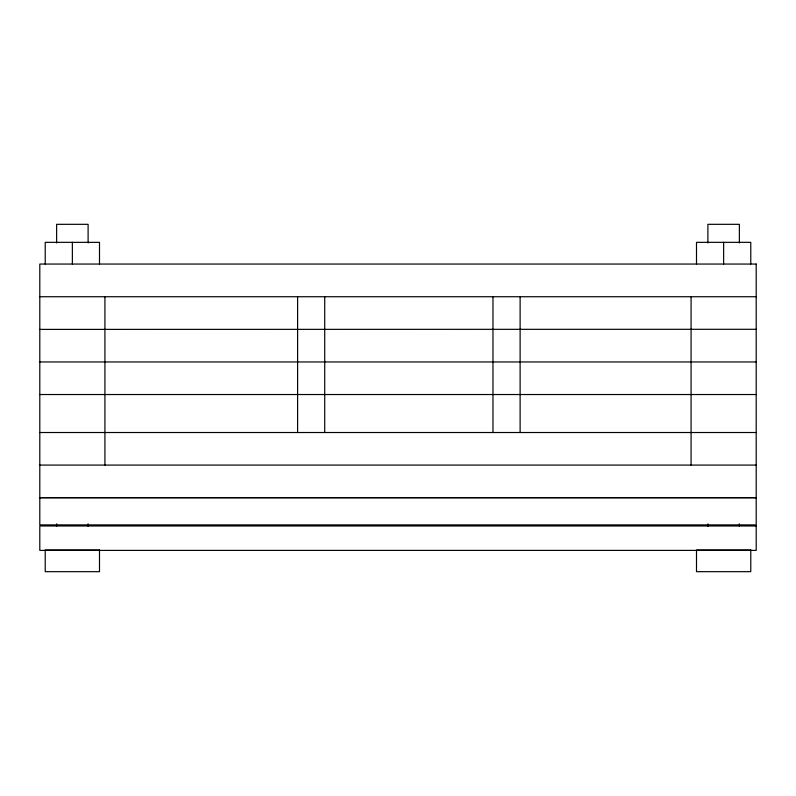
<?xml version="1.0" encoding="UTF-8"?>
<svg xmlns="http://www.w3.org/2000/svg" width="796" height="796" viewBox="0 0 796 796"><rect width="100%" height="100%" fill="white"/><g stroke="black" fill="none" stroke-linecap="round" stroke-linejoin="round"><path stroke-width="1.19" d="M39.8 296.729L756.2 296.729M39.8 329.395L756.2 329.295M39.8 361.961L756.2 361.961M39.8 394.527L756.2 394.527M39.8 432.517L756.2 432.517M39.8 465.083L756.2 465.083M39.8 497.649L756.2 497.649M39.8 497.749L756.2 497.749M750.777 264.053L750.777 242.342L696.5 242.342L696.5 264.053M739.375 242.969L739.375 224.323L707.893 224.323L707.893 242.969M739.375 523.867L739.375 526.345M723.634 242.342L723.634 264.053M707.893 523.867L707.893 526.345M691.077 296.729L691.077 465.083M520.116 296.729L520.116 432.517M492.973 296.729L492.973 432.517M324.728 296.729L324.728 432.517M297.595 296.729L297.595 432.517M104.923 296.729L104.923 465.083M99.5 264.053L99.5 242.342L45.223 242.342L45.223 264.053M88.107 242.969L88.107 224.323L56.625 224.323L56.625 242.969M88.107 523.867L88.107 526.345M72.366 242.342L72.366 264.053M56.625 523.867L56.625 526.345M756.2 264.053L39.8 264.053L39.8 524.892L756.2 524.892L756.2 264.053M756.2 525.977L39.8 525.977L39.8 550.394L756.2 550.394L756.2 525.977M99.5 549.966L45.223 549.966L45.223 571.677L99.5 571.677L99.5 549.966M750.777 549.966L696.5 549.966L696.5 571.677L750.777 571.677L750.777 549.966"/></g></svg>
